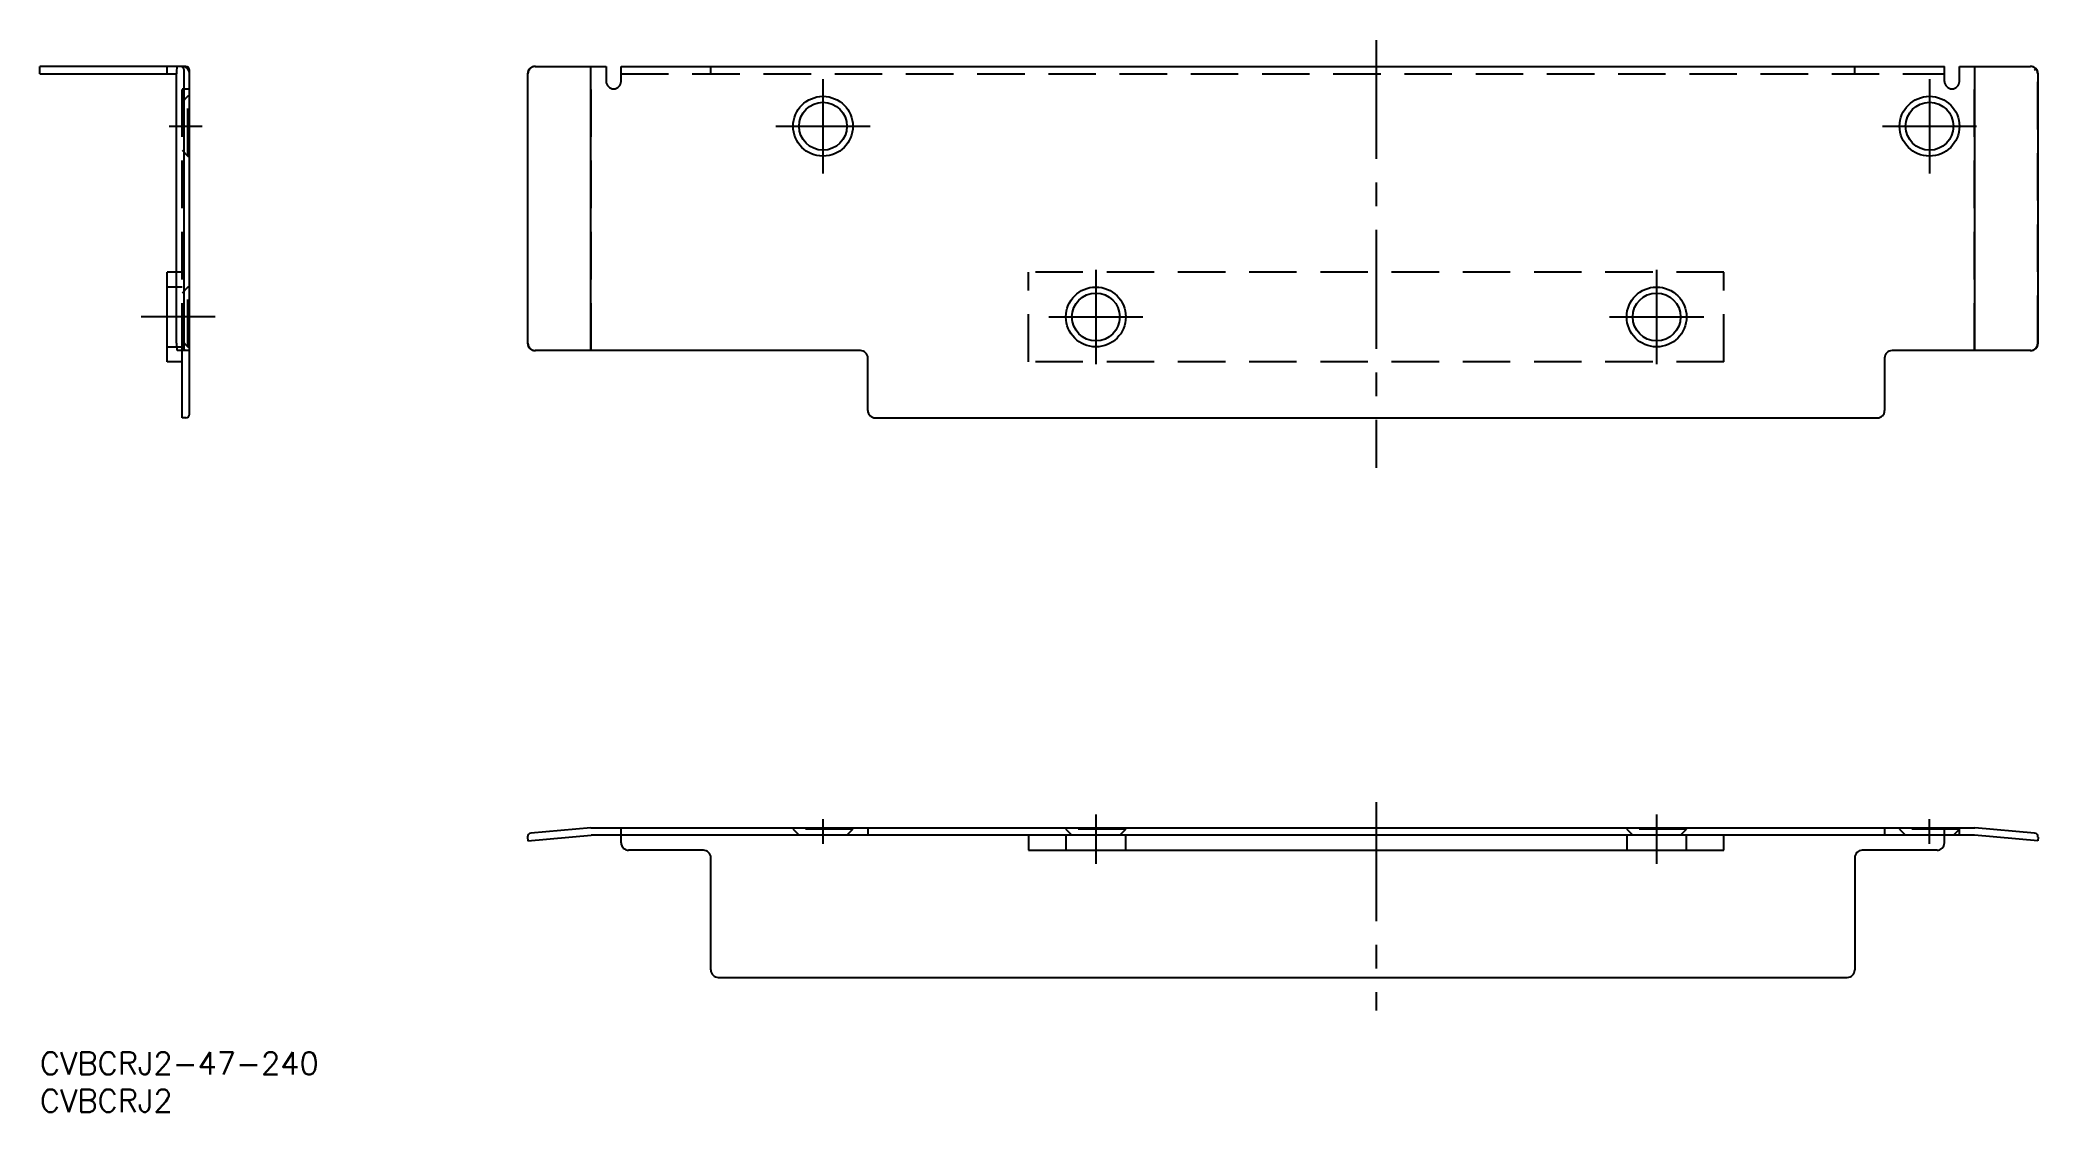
# Model space of a CAD drawing. Extents: x 0 to 267, y -8 to 135.
import ezdxf

# ---------------------------------------------------------------- set-up
doc = ezdxf.new("R2010")
doc.units = 0
doc.header["$LTSCALE"] = 0.5
doc.linetypes.add('CENTER', pattern=[50.8, 31.75, -6.35, 6.35, -6.35])
doc.linetypes.add('DASHED', pattern=[19.05, 12.7, -6.35])
for name, color, linetype in [('MSM_CENTER', 1, 'CENTER'), ('MSM_CONTINUOUS', 7, 'CONTINUOUS'), ('MSM_DASHED', 4, 'DASHED'), ('MSM_PART_NUMBER', 7, 'CONTINUOUS')]:
    doc.layers.add(name, color=color, linetype=linetype)
doc.styles.get("Standard").update_dxf_attribs({"font": 'txt.shx', "height": 3, "bigfont": 'bigfont.shx'})

msp = doc.modelspace()

# ---------------------------------------------------------------- linework, layer by layer
at = {"layer": 'MSM_CENTER'}
for p, q in [((178.73, 135.34), (178.73, 78.12)), ((104.73, 130.11), (104.73, 117.51)), ((252.73, 130.11), (252.73, 117.51)), ((17.3, 123.81), (21.7, 123.81)), ((98.43, 123.81), (111.03, 123.81)), ((246.43, 123.81), (259.03, 123.81)), ((141.23, 104.61), (141.23, 92.01)), ((216.23, 104.61), (216.23, 92.01)), ((23.45, 98.31), (13.55, 98.31)), ((134.93, 98.31), (147.53, 98.31)), ((209.93, 98.31), (222.53, 98.31)), ((178.73, 33.41), (178.73, 5.59)), ((104.73, 31.15), (104.73, 27.85)), ((141.23, 31.8), (141.23, 25.2)), ((216.23, 31.8), (216.23, 25.2)), ((252.73, 27.85), (252.73, 31.15))]:
    msp.add_line(p, q, dxfattribs=at)
at = {"layer": 'MSM_CONTINUOUS'}
for p, q in [((0, 130.81), (0, 131.81)), ((19.5, 131.81), (0, 131.81)), ((17, 130.81), (17, 131.81)), ((19.3, 93.94), (19.3, 131.31)), ((20, 85.31), (20, 131.31)), ((66.22, 131.81), (75.73, 131.81)), ((73.69, 93.81), (73.69, 131.81)), ((75.73, 131.81), (75.73, 129.81)), ((77.73, 129.81), (77.73, 131.81)), ((77.73, 131.81), (254.73, 131.81)), ((254.73, 129.81), (254.73, 131.81)), ((256.73, 131.81), (266.24, 131.81)), ((256.73, 129.81), (256.73, 131.81)), ((258.77, 93.81), (258.77, 131.81)), ((266.79, 131.31), (266.99, 131.52)), ((0, 130.81), (18.26, 130.81)), ((18.26, 94.81), (18.26, 130.81)), ((65.22, 130.81), (65.22, 94.81)), ((267.24, 94.81), (267.24, 130.81)), ((18.26, 104.31), (17, 104.31)), ((17, 92.31), (17, 104.31)), ((20, 93.81), (18.35, 93.81)), ((19, 84.81), (19, 93.81)), ((19.3, 93.94), (19.34, 93.81)), ((109.73, 93.81), (66.22, 93.81)), ((266.29, 93.81), (247.73, 93.81)), ((266.24, 93.81), (247.73, 93.81)), ((19, 92.31), (17, 92.31)), ((110.73, 85.81), (110.73, 92.81)), ((246.73, 92.81), (246.73, 85.81)), ((19.5, 84.81), (19, 84.81)), ((111.73, 84.81), (245.73, 84.81)), ((73.69, 30), (65.67, 29.3)), ((73.69, 30), (258.77, 30)), ((110.73, 30), (110.73, 29)), ((246.73, 30), (246.73, 29)), ((266.79, 29.3), (258.77, 30)), ((65.22, 28.76), (65.26, 28.26)), ((65.26, 28.26), (73.73, 29)), ((258.73, 29), (73.73, 29)), ((77.73, 28), (77.73, 29)), ((88.73, 27), (78.73, 27)), ((132.23, 29), (132.23, 27)), ((132.23, 27), (225.23, 27)), ((225.23, 27), (225.23, 29)), ((253.73, 27), (243.73, 27)), ((254.73, 28), (254.73, 29)), ((267.2, 28.26), (258.73, 29)), ((267.24, 28.76), (267.2, 28.26)), ((89.73, 11), (89.73, 26)), ((242.73, 26), (242.73, 11)), ((90.73, 10), (241.73, 10))]:
    msp.add_line(p, q, dxfattribs=at)
for centre, radius in [((104.73, 123.81), 4), ((104.73, 123.81), 3.2), ((252.73, 123.81), 4), ((252.73, 123.81), 3.2), ((141.23, 98.31), 4), ((216.23, 98.31), 4), ((141.23, 98.31), 3.2), ((216.23, 98.31), 3.2)]:
    msp.add_circle(centre, radius, dxfattribs=at)
for centre, radius, start, end in [((23.08, 130.89), 4.82, 169.0477, 180.9901), ((18.8, 131.31), 0.5, 0, 90), ((19.5, 131.31), 0.5, 0, 90), ((66.22, 130.81), 1, 90, 180), ((266.24, 130.81), 1, 0, 90), ((76.73, 129.81), 1, 180, 0), ((255.73, 129.81), 1, 180, 0), ((22.68, 94.69), 4.42, 178.4576, 191.5045), ((66.22, 94.81), 1, 180, 270), ((109.73, 92.81), 1, 0, 90), ((247.73, 92.81), 1, 90, 180), ((266.24, 94.81), 1, 270, 360), ((111.73, 85.81), 1, 180, 270), ((245.73, 85.81), 1, 270, 0), ((19.5, 85.31), 0.5, 270, 0), ((65.72, 28.8), 0.5, 95, 185), ((78.73, 28), 1, 180, 270), ((88.73, 26), 1, 0, 90), ((243.73, 26), 1, 90, 180), ((253.73, 28), 1, 270, 0), ((266.74, 28.8), 0.5, 355, 85), ((90.73, 11), 1, 180, 270), ((241.73, 11), 1, 270, 0)]:
    msp.add_arc(centre, radius, start, end, dxfattribs=at)
at = {"layer": 'MSM_DASHED'}
for p, q in [((19, 93.81), (19, 131.81)), ((73.73, 93.81), (73.73, 131.81)), ((89.73, 130.81), (89.73, 131.81)), ((242.73, 130.81), (242.73, 131.81)), ((258.73, 93.81), (258.73, 131.81)), ((19, 128.81), (20, 128.81)), ((65.26, 94.81), (65.26, 130.81)), ((77.73, 130.81), (254.73, 130.81)), ((267.2, 94.81), (267.2, 130.81)), ((19.8, 127.81), (19, 127.01)), ((20, 127.81), (19.8, 127.81)), ((19.8, 119.81), (19.8, 127.81)), ((19, 120.61), (19.8, 119.81)), ((19.8, 119.81), (20, 119.81)), ((19, 104.31), (18.26, 104.31)), ((132.23, 92.31), (132.23, 104.31)), ((225.23, 104.31), (132.23, 104.31)), ((225.23, 92.31), (225.23, 104.31)), ((19, 102.31), (17, 102.31)), ((19.8, 102.31), (19, 101.51)), ((20, 102.31), (19.8, 102.31)), ((19.8, 94.31), (19.8, 102.31)), ((17, 94.31), (19, 94.31)), ((19, 95.11), (19.8, 94.31)), ((19.8, 94.31), (20, 94.31)), ((225.23, 92.31), (132.23, 92.31)), ((77.73, 29), (77.73, 30)), ((100.73, 30), (100.73, 29.8)), ((100.73, 29.8), (101.53, 29)), ((108.73, 29.8), (100.73, 29.8)), ((107.93, 29), (108.73, 29.8)), ((108.73, 29.8), (108.73, 30)), ((137.23, 30), (137.23, 29.8)), ((137.23, 29.8), (138.03, 29)), ((145.23, 29.8), (137.23, 29.8)), ((144.43, 29), (145.23, 29.8)), ((145.23, 29.8), (145.23, 30)), ((212.23, 30), (212.23, 29.8)), ((220.23, 29.8), (212.23, 29.8)), ((212.23, 29.8), (213.03, 29)), ((219.43, 29), (220.23, 29.8)), ((220.23, 29.8), (220.23, 30)), ((248.73, 30), (248.73, 29.8)), ((256.73, 29.8), (248.73, 29.8)), ((248.73, 29.8), (249.53, 29)), ((254.73, 29), (254.73, 30)), ((255.93, 29), (256.73, 29.8)), ((256.73, 29), (256.73, 30)), ((137.23, 29), (137.23, 27)), ((145.23, 27), (145.23, 29)), ((212.23, 29), (212.23, 27)), ((220.23, 27), (220.23, 29))]:
    msp.add_line(p, q, dxfattribs=at)
for centre, start, end in [((19, 130.81), 0, 90), ((66.26, 130.81), 90, 180), ((266.2, 130.81), 0, 90), ((66.26, 94.81), 180, 270), ((266.2, 94.81), 270, 0)]:
    msp.add_arc(centre, 1, start, end, dxfattribs=at)

# ---------------------------------------------------------------- texts
at = {"layer": 'MSM_PART_NUMBER'}
for s, p in [('CVBCRJ2-47-240', (0, -3)), ('CVBCRJ2', (0, -8))]:
    msp.add_text(s, height=3, dxfattribs=at).set_placement(p)

doc.saveas('drawing.dxf')
